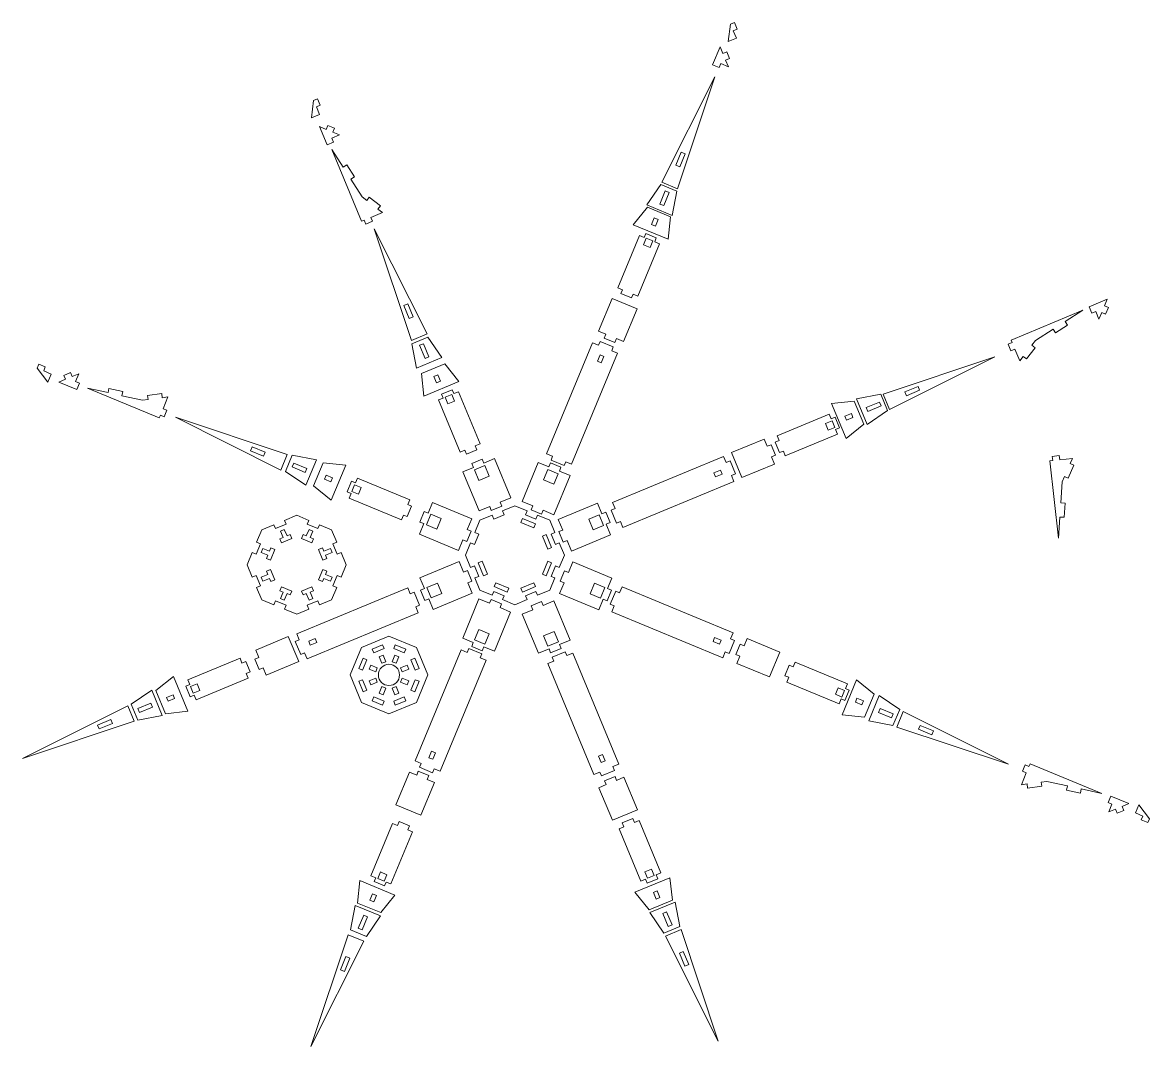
# Model space of a CAD drawing. Header units: millimetres. Extents: x -5563 to 1495, y -1833 to 2679.
# Drawn here: x -304 to 493, y -784 to -60 of the extents above; entities that cross this region are included whole.
import ezdxf

# ---------------------------------------------------------------- set-up
doc = ezdxf.new("R2010")
doc.units = ezdxf.units.MM

msp = doc.modelspace()

# ---------------------------------------------------------------- linework, layer by layer
at = {"color": 7, "linetype": 'Continuous', "lineweight": 15}
for p, q in [((195.27, -73.13), (196.9, -60.76)), ((196.9, -60.76), (199.67, -59.61)), ((199.67, -59.61), (201.58, -64.23)), ((201.03, -70.74), (195.27, -73.13)), ((201.58, -64.23), (198.81, -65.38)), ((198.81, -65.38), (201.03, -70.74)), ((184.17, -89.51), (189.47, -76.71)), ((189.47, -76.71), (191.45, -81.49)), ((191.45, -81.49), (194.22, -80.35)), ((196.14, -84.97), (193.36, -86.11)), ((193.36, -86.11), (195.35, -90.9)), ((194.22, -80.35), (196.14, -84.97)), ((188.79, -91.43), (184.17, -89.51)), ((189.93, -88.66), (188.79, -91.43)), ((195.35, -90.9), (189.93, -88.66)), ((148.4, -172.58), (185.72, -98.11)), ((185.72, -98.11), (159.44, -177.15)), ((-99.6, -127.05), (-97.97, -114.68)), ((-97.97, -114.68), (-95.2, -113.53)), ((-93.29, -118.15), (-96.06, -119.3)), ((-96.06, -119.3), (-93.84, -124.66)), ((-95.2, -113.53), (-93.29, -118.15)), ((-93.84, -124.66), (-99.6, -127.05)), ((-93.83, -133.25), (-89.04, -135.23)), ((-88.52, -146.05), (-93.83, -133.25)), ((-89.04, -135.23), (-87.89, -132.46)), ((-87.89, -132.46), (-83.27, -134.37)), ((-83.27, -134.37), (-84.42, -137.14)), ((-79.64, -139.12), (-85.05, -141.37)), ((-85.05, -141.37), (-83.9, -144.14)), ((-84.42, -137.14), (-79.64, -139.12)), ((-83.9, -144.14), (-88.52, -146.05)), ((-85.1, -149.31), (-64.05, -200.12)), ((-77.07, -161.91), (-85.1, -149.31)), ((158.26, -160.48), (162.08, -151.24)), ((162.08, -151.24), (164.86, -152.39)), ((164.86, -152.39), (161.03, -161.63)), ((-77.07, -161.91), (-74.54, -160.3)), ((-69.17, -168.74), (-74.54, -160.3)), ((161.03, -161.63), (158.26, -160.48)), ((-71.7, -170.35), (-69.17, -168.74)), ((-63.67, -182.95), (-71.7, -170.35)), ((137.65, -188.58), (147.48, -174.12)), ((147.48, -174.12), (158.91, -178.86)), ((159.44, -177.15), (148.4, -172.58)), ((-60.43, -185.43), (-63.67, -182.95)), ((-60.43, -185.43), (-58.61, -183.05)), ((-58.61, -183.05), (-50.67, -189.14)), ((146.82, -187.97), (150.64, -178.73)), ((153.42, -179.88), (149.59, -189.12)), ((150.64, -178.73), (153.42, -179.88)), ((158.91, -178.86), (155.64, -196.03)), ((-52.5, -191.52), (-50.67, -189.14)), ((128.02, -202.69), (138.05, -190.22)), ((155.64, -196.03), (137.65, -188.58)), ((138.05, -190.22), (154.49, -197.03)), ((149.59, -189.12), (146.82, -187.97)), ((-57.58, -197.44), (-49.27, -194)), ((-56.44, -200.21), (-57.58, -197.44)), ((-49.27, -194), (-52.5, -191.52)), ((140.99, -202.46), (142.9, -197.84)), ((142.9, -197.84), (145.68, -198.99)), ((145.68, -198.99), (143.76, -203.61)), ((154.49, -197.03), (152.77, -212.94)), ((-62.2, -199.36), (-64.05, -200.12)), ((-61.06, -202.13), (-62.2, -199.36)), ((-61.06, -202.13), (-56.44, -200.21)), ((-28.81, -284.45), (-55.08, -205.41)), ((-55.08, -205.41), (-17.77, -279.88)), ((152.77, -212.94), (128.02, -202.69)), ((143.76, -203.61), (140.99, -202.46)), ((132.47, -210.23), (117.16, -247.19)), ((135.84, -211.63), (132.47, -210.23)), ((137.23, -212.2), (135.32, -216.82)), ((136.99, -208.86), (135.84, -211.63)), ((144.38, -211.92), (136.99, -208.86)), ((141.85, -214.12), (137.23, -212.2)), ((139.94, -218.74), (141.85, -214.12)), ((143.24, -214.69), (144.38, -211.92)), ((146.61, -216.09), (143.24, -214.69)), ((146.61, -216.09), (131.3, -253.04)), ((135.32, -216.82), (139.94, -218.74)), ((113.15, -254.82), (103.59, -277.92)), ((130.83, -262.14), (113.15, -254.82)), ((120.54, -248.58), (117.16, -247.19)), ((120.54, -248.58), (119.39, -251.36)), ((119.39, -251.36), (126.78, -254.42)), ((126.78, -254.42), (127.93, -251.65)), ((131.3, -253.04), (127.93, -251.65)), ((-34.22, -259.69), (-31.45, -258.55)), ((-30.39, -268.93), (-34.22, -259.69)), ((-31.45, -258.55), (-27.62, -267.78)), ((121.26, -285.24), (130.83, -262.14)), ((450.49, -260.6), (463.3, -255.3)), ((452.41, -265.22), (450.49, -260.6)), ((463.3, -255.3), (461.31, -260.08)), ((461.31, -260.08), (464.09, -261.23)), ((464.09, -261.23), (462.17, -265.85)), ((-27.62, -267.78), (-30.39, -268.93)), ((446.11, -263.15), (395.29, -284.2)), ((433.5, -271.18), (446.11, -263.15)), ((455.18, -264.07), (452.41, -265.22)), ((457.42, -269.49), (455.18, -264.07)), ((459.4, -264.7), (457.42, -269.49)), ((462.17, -265.85), (459.4, -264.7)), ((103.59, -277.92), (108.73, -280.05)), ((412.46, -284.58), (425.07, -276.55)), ((425.07, -276.55), (426.68, -279.08)), ((426.68, -279.08), (435.11, -273.71)), ((433.5, -271.18), (435.11, -273.71)), ((-17.77, -279.88), (-28.81, -284.45)), ((-28.53, -286.87), (-17.1, -282.14)), ((-25.25, -304.05), (-28.53, -286.87)), ((-23.03, -287.89), (-20.26, -286.75)), ((-20.26, -286.75), (-16.43, -295.98)), ((-17.1, -282.14), (-7.27, -296.6)), ((99.35, -286.15), (66.83, -364.68)), ((99.35, -286.15), (103.57, -287.9)), ((104.72, -285.13), (103.57, -287.9)), ((113.96, -288.95), (104.72, -285.13)), ((108.73, -280.05), (107.58, -282.82)), ((107.58, -282.82), (114.97, -285.88)), ((114.97, -285.88), (116.12, -283.11)), ((116.12, -283.11), (121.26, -285.24)), ((393.29, -287.19), (396.06, -286.04)), ((396.06, -286.04), (395.29, -284.2)), ((409.98, -287.81), (412.46, -284.58)), ((-19.21, -297.13), (-23.03, -287.89)), ((117.03, -293.47), (84.5, -372)), ((102.67, -299.22), (104.58, -294.6)), ((104.58, -294.6), (107.36, -295.75)), ((112.81, -291.72), (113.96, -288.95)), ((112.81, -291.72), (117.03, -293.47)), ((393.29, -287.19), (395.2, -291.81)), ((395.2, -291.81), (397.97, -290.66)), ((397.97, -290.66), (401.42, -298.98)), ((412.36, -289.64), (406.28, -297.57)), ((409.98, -287.81), (412.36, -289.64)), ((-293.53, -304.09), (-292.38, -301.32)), ((-292.38, -301.32), (-287.76, -303.24)), ((-7.27, -296.6), (-25.25, -304.05)), ((-21.74, -307.93), (-5.3, -301.12)), ((-16.43, -295.98), (-19.21, -297.13)), ((-5.3, -301.12), (4.73, -313.58)), ((102.67, -299.22), (105.44, -300.37)), ((105.44, -300.37), (107.36, -295.75)), ((304.72, -322.36), (383.77, -296.08)), ((383.77, -296.08), (309.3, -333.4)), ((401.42, -298.98), (403.9, -295.75)), ((403.9, -295.75), (406.28, -297.57)), ((-285.93, -313.99), (-293.53, -304.09)), ((-287.76, -303.24), (-288.91, -306.01)), ((-288.91, -306.01), (-283.55, -308.23)), ((-283.55, -308.23), (-285.93, -313.99)), ((-274.64, -309.15), (-270.02, -307.23)), ((-273.5, -311.92), (-274.64, -309.15)), ((-270.02, -307.23), (-268.88, -310.01)), ((-268.88, -310.01), (-264.09, -308.02)), ((-264.09, -308.02), (-266.33, -313.44)), ((-20.02, -323.84), (-21.74, -307.93)), ((-12.92, -309.88), (-10.15, -308.73)), ((-11.01, -314.5), (-12.92, -309.88)), ((-10.15, -308.73), (-8.24, -313.35)), ((-278.28, -313.9), (-273.5, -311.92)), ((-265.48, -319.2), (-278.28, -313.9)), ((-266.33, -313.44), (-263.56, -314.58)), ((-263.56, -314.58), (-265.48, -319.2)), ((-257.96, -318.17), (-207.15, -339.22)), ((-243.37, -321.4), (-257.96, -318.17)), ((-243.37, -321.4), (-242.72, -318.47)), ((-232.96, -320.64), (-242.72, -318.47)), ((4.73, -313.58), (-20.02, -323.84)), ((-8.24, -313.35), (-11.01, -314.5)), ((320.24, -320.77), (329.48, -316.95)), ((329.48, -316.95), (330.63, -319.72)), ((-233.61, -323.57), (-232.96, -320.64)), ((-219.02, -326.8), (-233.61, -323.57)), ((-214.98, -326.27), (-219.02, -326.8)), ((-215.37, -323.3), (-205.46, -321.99)), ((-214.98, -326.27), (-215.37, -323.3)), ((-205.06, -324.97), (-205.46, -321.99)), ((-201.03, -324.43), (-205.06, -324.97)), ((-204.47, -332.75), (-201.03, -324.43)), ((-6.33, -325.18), (-9.7, -326.57)), ((-9.7, -326.57), (5.6, -363.53)), ((-0.09, -319.34), (-7.48, -322.4)), ((-7.48, -322.4), (-6.33, -325.18)), ((-0.32, -322.69), (-4.94, -324.6)), ((-4.94, -324.6), (-3.03, -329.22)), ((1.59, -327.31), (-0.32, -322.69)), ((1.06, -322.11), (-0.09, -319.34)), ((4.44, -320.72), (1.06, -322.11)), ((4.44, -320.72), (19.75, -357.67)), ((286.01, -325.84), (303.18, -322.56)), ((293.46, -343.82), (286.01, -325.84)), ((303.18, -322.56), (307.92, -333.99)), ((309.3, -333.4), (304.72, -322.36)), ((321.39, -323.54), (320.24, -320.77)), ((330.63, -319.72), (321.39, -323.54)), ((-201.7, -333.9), (-204.47, -332.75)), ((-203.61, -338.52), (-201.7, -333.9)), ((-3.03, -329.22), (1.59, -327.31)), ((268.37, -329.08), (284.28, -327.36)), ((278.62, -353.83), (268.37, -329.08)), ((284.28, -327.36), (291.09, -343.8)), ((292.92, -331.88), (302.16, -328.06)), ((294.07, -334.66), (292.92, -331.88)), ((307.92, -333.99), (293.46, -343.82)), ((303.31, -330.83), (294.07, -334.66)), ((302.16, -328.06), (303.31, -330.83)), ((-206.38, -337.37), (-207.15, -339.22)), ((-203.61, -338.52), (-206.38, -337.37)), ((-121.24, -376.15), (-195.71, -338.84)), ((-195.71, -338.84), (-116.67, -365.11)), ((266.73, -336.62), (229.78, -351.93)), ((268.7, -341.38), (264.08, -343.3)), ((266.73, -336.62), (268.13, -340)), ((270.9, -338.85), (268.13, -340)), ((270.62, -346), (268.7, -341.38)), ((273.96, -346.24), (270.9, -338.85)), ((277.71, -338.09), (282.33, -336.18)), ((278.86, -340.86), (277.71, -338.09)), ((283.48, -338.95), (278.86, -340.86)), ((282.33, -336.18), (283.48, -338.95)), ((264.08, -343.3), (266, -347.91)), ((266, -347.91), (270.62, -346)), ((271.19, -347.39), (273.96, -346.24)), ((271.19, -347.39), (272.59, -350.76)), ((291.09, -343.8), (278.62, -353.83)), ((19.75, -357.67), (16.37, -359.07)), ((220.75, -354.21), (197.65, -363.78)), ((222.88, -359.36), (220.75, -354.21)), ((225.65, -358.21), (222.88, -359.36)), ((228.71, -365.6), (225.65, -358.21)), ((231.17, -355.3), (228.4, -356.45)), ((228.4, -356.45), (231.46, -363.84)), ((229.78, -351.93), (231.17, -355.3)), ((272.59, -350.76), (235.63, -366.07)), ((-142.58, -362.47), (-141.43, -359.7)), ((-133.34, -366.3), (-142.58, -362.47)), ((-141.43, -359.7), (-132.19, -363.53)), ((-132.19, -363.53), (-133.34, -366.3)), ((-116.67, -365.11), (-121.24, -376.15)), ((-117.86, -377.1), (-113.12, -365.67)), ((-113.12, -365.67), (-95.95, -368.94)), ((8.98, -362.13), (5.6, -363.53)), ((8.98, -362.13), (10.13, -364.9)), ((10.13, -364.9), (17.52, -361.84)), ((17.52, -361.84), (16.37, -359.07)), ((66.83, -364.68), (71.05, -366.43)), ((71.05, -366.43), (69.9, -369.2)), ((191.99, -366.6), (113.46, -399.13)), ((191.99, -366.6), (193.74, -370.82)), ((197.65, -363.78), (204.97, -381.46)), ((225.94, -366.75), (228.71, -365.6)), ((231.46, -363.84), (234.24, -362.69)), ((234.24, -362.69), (235.63, -366.07)), ((424.4, -366.44), (429.37, -365.89)), ((424.4, -366.44), (424.73, -369.43)), ((429.37, -365.89), (429.7, -368.87)), ((-113.25, -373.94), (-112.1, -371.17)), ((-104.01, -377.76), (-113.25, -373.94)), ((-112.1, -371.17), (-102.86, -374.99)), ((-95.95, -368.94), (-103.4, -386.93)), ((-97.96, -387.4), (-91.15, -370.97)), ((-91.15, -370.97), (-75.24, -372.69)), ((-75.24, -372.69), (-85.49, -397.44)), ((7.52, -377.34), (15.05, -374.22)), ((21.3, -368.39), (13.91, -371.45)), ((13.91, -371.45), (15.05, -374.22)), ((15.82, -376.07), (23.21, -373.01)), ((22.45, -371.16), (21.3, -368.39)), ((22.45, -371.16), (29.98, -368.04)), ((23.21, -373.01), (26.27, -380.4)), ((29.98, -368.04), (41.46, -395.76)), ((60.9, -370.69), (49.42, -398.41)), ((60.9, -370.69), (68.43, -373.81)), ((69.58, -371.04), (68.43, -373.81)), ((76.97, -374.1), (69.58, -371.04)), ((69.9, -369.2), (79.14, -373.03)), ((75.83, -376.87), (76.97, -374.1)), ((79.14, -373.03), (80.28, -370.25)), ((80.28, -370.25), (84.5, -372)), ((196.51, -369.67), (193.74, -370.82)), ((200.34, -378.91), (196.51, -369.67)), ((204.97, -381.46), (228.07, -371.89)), ((228.07, -371.89), (225.94, -366.75)), ((424.73, -369.43), (422.75, -369.65)), ((428.88, -424.31), (422.75, -369.65)), ((429.7, -368.87), (438.65, -367.86)), ((435.76, -381.96), (439.77, -372.8)), ((438.65, -367.86), (437.02, -371.6)), ((437.02, -371.6), (439.77, -372.8)), ((-103.4, -386.93), (-117.86, -377.1)), ((-102.86, -374.99), (-104.01, -377.76)), ((-90.34, -382.55), (-89.19, -379.78)), ((-85.72, -384.47), (-90.34, -382.55)), ((-89.19, -379.78), (-84.57, -381.69)), ((-84.57, -381.69), (-85.72, -384.47)), ((-67.01, -381.87), (-68.41, -385.24)), ((-67.01, -381.87), (-30.06, -397.17)), ((7.52, -377.34), (19, -405.06)), ((18.88, -383.46), (15.82, -376.07)), ((26.27, -380.4), (18.88, -383.46)), ((67.67, -375.66), (64.61, -383.05)), ((75.06, -378.72), (67.67, -375.66)), ((83.36, -379.99), (71.88, -407.71)), ((72, -386.11), (75.06, -378.72)), ((75.83, -376.87), (83.36, -379.99)), ((185.09, -378.19), (189.71, -376.28)), ((186.24, -380.96), (185.09, -378.19)), ((186.24, -380.96), (190.86, -379.05)), ((190.86, -379.05), (189.71, -376.28)), ((197.56, -380.06), (200.34, -378.91)), ((197.56, -380.06), (199.31, -384.28)), ((433.01, -380.76), (431.38, -384.49)), ((433.01, -380.76), (435.76, -381.96)), ((-85.49, -397.44), (-97.96, -387.4)), ((-71.18, -384.09), (-74.24, -391.49)), ((-68.41, -385.24), (-71.18, -384.09)), ((-68.98, -386.63), (-70.9, -391.25)), ((-64.37, -388.54), (-68.98, -386.63)), ((-66.28, -393.16), (-64.37, -388.54)), ((64.61, -383.05), (72, -386.11)), ((199.31, -384.28), (120.78, -416.81)), ((431.38, -384.49), (430.45, -399.41)), ((-74.24, -391.49), (-71.47, -392.63)), ((-71.47, -392.63), (-72.87, -396.01)), ((-72.87, -396.01), (-35.92, -411.32)), ((-70.9, -391.25), (-66.28, -393.16)), ((-30.06, -397.17), (-31.46, -400.55)), ((33.93, -398.87), (41.46, -395.76)), ((49.42, -398.41), (56.95, -401.53)), ((-31.75, -409.09), (-28.68, -401.7)), ((-28.68, -401.7), (-31.46, -400.55)), ((-19.8, -405.52), (-22.86, -412.91)), ((-17.03, -406.67), (-19.8, -405.52)), ((-17.03, -406.67), (-13.91, -399.14)), ((-13.91, -399.14), (13.81, -410.62)), ((19, -405.06), (26.54, -401.94)), ((26.54, -401.94), (27.68, -404.71)), ((27.68, -404.71), (35.07, -401.65)), ((35.07, -401.65), (33.93, -398.87)), ((35.67, -404.99), (44.35, -401.4)), ((36.82, -407.76), (35.67, -404.99)), ((44.35, -401.4), (53.03, -404.99)), ((51.88, -407.76), (53.03, -404.99)), ((56.95, -401.53), (55.81, -404.3)), ((55.81, -404.3), (63.2, -407.36)), ((63.2, -407.36), (64.34, -404.59)), ((64.34, -404.59), (71.88, -407.71)), ((102.79, -399.56), (75.07, -411.04)), ((102.79, -399.56), (105.91, -407.09)), ((108.68, -405.94), (105.91, -407.09)), ((111.74, -413.34), (108.68, -405.94)), ((115.21, -403.35), (112.44, -404.5)), ((112.44, -404.5), (116.26, -413.74)), ((113.46, -399.13), (115.21, -403.35)), ((430.45, -399.41), (433.44, -399.6)), ((433.44, -399.6), (432.81, -409.58)), ((-118.66, -411.74), (-109.98, -408.14)), ((-117.51, -414.51), (-118.66, -411.74)), ((-109.98, -408.14), (-101.3, -411.74)), ((-102.45, -414.51), (-101.3, -411.74)), ((-34.52, -407.94), (-35.92, -411.32)), ((-34.52, -407.94), (-31.75, -409.09)), ((-23.21, -421.59), (-20.09, -414.06)), ((-22.86, -412.91), (-20.09, -414.06)), ((-18.24, -414.82), (-15.18, -407.43)), ((-15.18, -407.43), (-7.79, -410.49)), ((-7.79, -410.49), (-10.85, -417.89)), ((10.69, -418.15), (13.81, -410.62)), ((16, -420.33), (19.6, -411.65)), ((19.6, -411.65), (28.28, -408.05)), ((29.43, -410.83), (28.28, -408.05)), ((29.43, -410.83), (36.82, -407.76)), ((48.57, -413.15), (49.72, -410.37)), ((57.81, -416.97), (48.57, -413.15)), ((49.72, -410.37), (58.95, -414.2)), ((51.88, -407.76), (59.27, -410.83)), ((58.95, -414.2), (57.81, -416.97)), ((59.27, -410.83), (60.42, -408.05)), ((60.42, -408.05), (69.1, -411.65)), ((69.1, -411.65), (72.69, -420.33)), ((75.07, -411.04), (78.19, -418.57)), ((96.67, -410.92), (104.06, -407.86)), ((99.73, -418.31), (96.67, -410.92)), ((104.06, -407.86), (107.12, -415.25)), ((108.97, -414.48), (111.74, -413.34)), ((116.26, -413.74), (119.03, -412.59)), ((119.03, -412.59), (120.78, -416.81)), ((429.82, -409.39), (428.88, -424.31)), ((429.82, -409.39), (432.81, -409.58)), ((-138.32, -427.07), (-134.73, -418.4)), ((-134.73, -418.4), (-126.05, -414.8)), ((-124.9, -417.57), (-126.05, -414.8)), ((-124.9, -417.57), (-117.51, -414.51)), ((-118.73, -418.11), (-121.5, -419.26)), ((-121.5, -419.26), (-119.59, -423.88)), ((-116.81, -422.73), (-118.73, -418.11)), ((-114.5, -421.77), (-116.81, -422.73)), ((-113.36, -424.54), (-114.5, -421.77)), ((-105.46, -421.77), (-106.6, -424.54)), ((-103.15, -422.73), (-105.46, -421.77)), ((-101.23, -418.11), (-103.15, -422.73)), ((-102.45, -414.51), (-95.06, -417.57)), ((-98.46, -419.26), (-101.23, -418.11)), ((-100.38, -423.88), (-98.46, -419.26)), ((-95.06, -417.57), (-93.91, -414.8)), ((-93.91, -414.8), (-85.23, -418.4)), ((-85.23, -418.4), (-81.64, -427.07)), ((-23.21, -421.59), (4.51, -433.07)), ((-10.85, -417.89), (-18.24, -414.82)), ((10.4, -426.69), (13.46, -419.3)), ((13.46, -419.3), (10.69, -418.15)), ((15.71, -428.87), (18.78, -421.48)), ((18.78, -421.48), (16, -420.33)), ((63.77, -422.94), (66.54, -421.79)), ((66.54, -421.79), (70.37, -431.03)), ((69.92, -421.48), (72.69, -420.33)), ((69.92, -421.48), (72.98, -428.87)), ((78.19, -418.57), (75.42, -419.72)), ((75.42, -419.72), (78.48, -427.11)), ((112.09, -422.01), (84.37, -433.49)), ((107.12, -415.25), (99.73, -418.31)), ((108.97, -414.48), (112.09, -422.01)), ((-138.61, -435.61), (-135.55, -428.22)), ((-135.55, -428.22), (-138.32, -427.07)), ((-119.59, -423.88), (-121.9, -424.83)), ((-121.9, -424.83), (-120.75, -427.6)), ((-120.75, -427.6), (-113.36, -424.54)), ((-106.6, -424.54), (-99.21, -427.6)), ((-98.07, -424.83), (-100.38, -423.88)), ((-99.21, -427.6), (-98.07, -424.83)), ((-84.41, -428.22), (-81.64, -427.07)), ((-84.41, -428.22), (-81.35, -435.61)), ((4.51, -433.07), (7.63, -425.54)), ((7.63, -425.54), (10.4, -426.69)), ((9.35, -436.4), (12.94, -427.72)), ((15.71, -428.87), (12.94, -427.72)), ((67.6, -432.18), (63.77, -422.94)), ((72.98, -428.87), (75.75, -427.72)), ((75.75, -427.72), (79.35, -436.4)), ((78.48, -427.11), (81.25, -425.96)), ((81.25, -425.96), (84.37, -433.49)), ((-144.98, -443.14), (-141.39, -434.47)), ((-138.61, -435.61), (-141.39, -434.47)), ((-133.87, -431.63), (-135.02, -434.4)), ((-135.02, -434.4), (-130.4, -436.31)), ((-129.25, -433.54), (-133.87, -431.63)), ((-130.4, -436.31), (-131.35, -438.62)), ((-128.29, -431.23), (-129.25, -433.54)), ((-128.58, -439.77), (-125.52, -432.38)), ((-125.52, -432.38), (-128.29, -431.23)), ((-91.67, -431.23), (-94.44, -432.38)), ((-94.44, -432.38), (-91.38, -439.77)), ((-90.71, -433.54), (-91.67, -431.23)), ((-86.09, -431.63), (-90.71, -433.54)), ((-89.56, -436.31), (-84.94, -434.4)), ((-88.61, -438.62), (-89.56, -436.31)), ((-84.94, -434.4), (-86.09, -431.63)), ((-81.35, -435.61), (-78.58, -434.47)), ((-78.58, -434.47), (-74.98, -443.14)), ((12.94, -445.08), (9.35, -436.4)), ((70.37, -431.03), (67.6, -432.18)), ((79.35, -436.4), (75.75, -445.08)), ((-141.39, -451.82), (-144.98, -443.14)), ((-131.35, -438.62), (-128.58, -439.77)), ((-91.38, -439.77), (-88.61, -438.62)), ((-74.98, -443.14), (-78.58, -451.82)), ((-22.78, -452.36), (4.94, -440.88)), ((8.06, -448.41), (4.94, -440.88)), ((15.71, -443.93), (12.94, -445.08)), ((18.78, -451.32), (15.71, -443.93)), ((18.32, -441.77), (21.1, -440.62)), ((22.15, -451), (18.32, -441.77)), ((21.1, -440.62), (24.92, -449.86)), ((63.77, -449.86), (67.6, -440.62)), ((70.37, -441.77), (66.54, -451)), ((67.6, -440.62), (70.37, -441.77)), ((72.98, -443.93), (69.92, -451.32)), ((72.98, -443.93), (75.75, -445.08)), ((85.29, -441.02), (82.17, -448.55)), ((113.01, -452.5), (85.29, -441.02)), ((-138.61, -450.68), (-141.39, -451.82)), ((-135.55, -458.07), (-138.61, -450.68)), ((-130.4, -449.98), (-135.02, -451.89)), ((-135.02, -451.89), (-133.87, -454.66)), ((-133.87, -454.66), (-129.25, -452.75)), ((-128.58, -446.52), (-131.35, -447.67)), ((-131.35, -447.67), (-130.4, -449.98)), ((-129.25, -452.75), (-128.29, -455.06)), ((-125.52, -453.91), (-128.58, -446.52)), ((-128.29, -455.06), (-125.52, -453.91)), ((-91.38, -446.52), (-94.44, -453.91)), ((-94.44, -453.91), (-91.67, -455.06)), ((-91.67, -455.06), (-90.71, -452.75)), ((-88.61, -447.67), (-91.38, -446.52)), ((-90.71, -452.75), (-86.09, -454.66)), ((-89.56, -449.98), (-88.61, -447.67)), ((-84.94, -451.89), (-89.56, -449.98)), ((-86.09, -454.66), (-84.94, -451.89)), ((-81.35, -450.68), (-84.41, -458.07)), ((-81.35, -450.68), (-78.58, -451.82)), ((-19.66, -459.89), (-22.78, -452.36)), ((10.83, -447.26), (8.06, -448.41)), ((13.89, -454.65), (10.83, -447.26)), ((18.78, -451.32), (16, -452.47)), ((19.6, -461.15), (16, -452.47)), ((24.92, -449.86), (22.15, -451)), ((66.54, -451), (63.77, -449.86)), ((72.69, -452.47), (69.1, -461.15)), ((69.92, -451.32), (72.69, -452.47)), ((79.4, -447.41), (76.34, -454.8)), ((82.17, -448.55), (79.4, -447.41)), ((113.01, -452.5), (109.89, -460.04)), ((-135.55, -458.07), (-138.32, -459.21)), ((-134.73, -467.89), (-138.32, -459.21)), ((-120.75, -458.68), (-121.9, -461.46)), ((-121.9, -461.46), (-119.59, -462.41)), ((-113.36, -461.75), (-120.75, -458.68)), ((-114.5, -464.52), (-113.36, -461.75)), ((-109.92, -492.01), (-31.39, -459.48)), ((-99.21, -458.68), (-106.6, -461.75)), ((-106.6, -461.75), (-105.46, -464.52)), ((-100.38, -462.41), (-98.07, -461.46)), ((-98.07, -461.46), (-99.21, -458.68)), ((-81.64, -459.21), (-85.23, -467.89)), ((-84.41, -458.07), (-81.64, -459.21)), ((-31.39, -459.48), (-29.64, -463.7)), ((-19.66, -459.89), (-22.43, -461.04)), ((-22.43, -461.04), (-19.37, -468.43)), ((-10.42, -456.06), (-17.81, -459.12)), ((-17.81, -459.12), (-14.75, -466.51)), ((-7.36, -463.45), (-10.42, -456.06)), ((11.12, -455.8), (13.89, -454.65)), ((14.24, -463.33), (11.12, -455.8)), ((28.28, -464.74), (19.6, -461.15)), ((29.43, -461.97), (28.28, -464.74)), ((36.82, -465.03), (29.43, -461.97)), ((29.74, -458.6), (30.89, -455.82)), ((38.98, -462.42), (29.74, -458.6)), ((30.89, -455.82), (40.13, -459.65)), ((40.13, -459.65), (38.98, -462.42)), ((48.57, -459.65), (57.81, -455.82)), ((49.72, -462.42), (48.57, -459.65)), ((58.95, -458.6), (49.72, -462.42)), ((59.27, -461.97), (51.88, -465.03)), ((57.81, -455.82), (58.95, -458.6)), ((59.27, -461.97), (60.42, -464.74)), ((69.1, -461.15), (60.42, -464.74)), ((79.11, -455.95), (75.99, -463.48)), ((76.34, -454.8), (79.11, -455.95)), ((100.65, -456.21), (97.59, -463.6)), ((108.04, -459.27), (100.65, -456.21)), ((104.98, -466.66), (108.04, -459.27)), ((109.6, -468.57), (112.66, -461.18)), ((112.66, -461.18), (109.89, -460.04)), ((115.67, -461.79), (111.84, -471.03)), ((118.44, -462.94), (115.67, -461.79)), ((120.19, -458.72), (118.44, -462.94)), ((198.72, -491.25), (120.19, -458.72)), ((-126.05, -471.49), (-134.73, -467.89)), ((-124.9, -468.72), (-126.05, -471.49)), ((-117.51, -471.78), (-124.9, -468.72)), ((-119.59, -462.41), (-121.5, -467.03)), ((-121.5, -467.03), (-118.73, -468.18)), ((-118.73, -468.18), (-116.81, -463.56)), ((-116.81, -463.56), (-114.5, -464.52)), ((-105.46, -464.52), (-103.15, -463.56)), ((-103.15, -463.56), (-101.23, -468.18)), ((-95.06, -468.72), (-102.45, -471.78)), ((-101.23, -468.18), (-98.46, -467.03)), ((-98.46, -467.03), (-100.38, -462.41)), ((-95.06, -468.72), (-93.91, -471.49)), ((-85.23, -467.89), (-93.91, -471.49)), ((-26.87, -462.55), (-29.64, -463.7)), ((-23.04, -471.79), (-26.87, -462.55)), ((-19.37, -468.43), (-16.59, -467.28)), ((-13.48, -474.81), (-16.59, -467.28)), ((-14.75, -466.51), (-7.36, -463.45)), ((-13.48, -474.81), (14.24, -463.33)), ((7.43, -495), (18.91, -467.28)), ((26.44, -470.4), (18.91, -467.28)), ((27.59, -467.63), (26.44, -470.4)), ((34.98, -470.69), (27.59, -467.63)), ((36.82, -465.03), (35.67, -467.8)), ((44.35, -471.4), (35.67, -467.8)), ((53.03, -467.8), (44.35, -471.4)), ((51.88, -465.03), (53.03, -467.8)), ((63.25, -469.09), (55.86, -472.15)), ((64.4, -471.86), (63.25, -469.09)), ((71.93, -468.74), (64.4, -471.86)), ((83.41, -496.46), (71.93, -468.74)), ((103.7, -474.96), (75.99, -463.48)), ((97.59, -463.6), (104.98, -466.66)), ((106.82, -467.43), (103.7, -474.96)), ((106.82, -467.43), (109.6, -468.57)), ((-117.51, -471.78), (-118.66, -474.55)), ((-109.98, -478.14), (-118.66, -474.55)), ((-101.3, -474.55), (-109.98, -478.14)), ((-102.6, -509.68), (-24.07, -477.15)), ((-102.45, -471.78), (-101.3, -474.55)), ((-25.81, -472.94), (-23.04, -471.79)), ((-25.81, -472.94), (-24.07, -477.15)), ((29.88, -504.3), (41.36, -476.58)), ((33.83, -473.46), (34.98, -470.69)), ((41.36, -476.58), (33.83, -473.46)), ((57.01, -474.92), (49.48, -478.04)), ((60.96, -505.76), (49.48, -478.04)), ((55.86, -472.15), (57.01, -474.92)), ((111.84, -471.03), (114.61, -472.18)), ((114.61, -472.18), (112.87, -476.4)), ((191.4, -508.93), (112.87, -476.4)), ((-115.88, -493.94), (-138.98, -503.51)), ((-108.56, -511.62), (-115.88, -493.94)), ((-109.92, -492.01), (-108.17, -496.22)), ((-64.17, -501.61), (-44.72, -493.55)), ((-44.72, -493.55), (-25.28, -501.61)), ((15.72, -496.27), (18.79, -488.88)), ((18.79, -488.88), (26.18, -491.94)), ((26.18, -491.94), (23.11, -499.33)), ((72.06, -490.34), (64.66, -493.4)), ((64.66, -493.4), (67.73, -500.79)), ((75.12, -497.73), (72.06, -490.34)), ((198.72, -491.25), (196.97, -495.47)), ((-108.17, -496.22), (-110.94, -497.37)), ((-110.94, -497.37), (-107.12, -506.61)), ((-101.47, -497.24), (-96.85, -495.32)), ((-101.47, -497.24), (-100.32, -500.01)), ((-100.32, -500.01), (-95.7, -498.09)), ((-96.85, -495.32), (-95.7, -498.09)), ((-72.22, -521.05), (-64.17, -501.61)), ((-56.64, -502.74), (-49.25, -499.68)), ((-49.25, -499.68), (-48.1, -502.45)), ((-41.35, -502.45), (-40.2, -499.68)), ((-40.2, -499.68), (-32.81, -502.74)), ((-25.28, -501.61), (-17.22, -521.05)), ((14.96, -498.12), (7.43, -495)), ((14.96, -498.12), (13.81, -500.89)), ((13.81, -500.89), (21.2, -503.95)), ((23.11, -499.33), (15.72, -496.27)), ((21.2, -503.95), (22.35, -501.18)), ((29.88, -504.3), (22.35, -501.18)), ((67.73, -500.79), (75.12, -497.73)), ((83.41, -496.46), (75.88, -499.58)), ((77.03, -502.35), (75.88, -499.58)), ((184.5, -497.34), (185.65, -494.57)), ((184.5, -497.34), (189.12, -499.25)), ((185.65, -494.57), (190.27, -496.48)), ((189.12, -499.25), (190.27, -496.48)), ((195.92, -505.86), (199.74, -496.62)), ((199.74, -496.62), (196.97, -495.47)), ((203.75, -499.26), (200.69, -506.65)), ((206.53, -500.41), (203.75, -499.26)), ((208.66, -495.27), (206.53, -500.41)), ((231.75, -504.84), (208.66, -495.27)), ((-187, -524.56), (-150.05, -509.25)), ((-150.05, -509.25), (-148.65, -512.63)), ((-136.85, -508.65), (-139.62, -509.8)), ((-139.62, -509.8), (-136.56, -517.19)), ((-138.98, -503.51), (-136.85, -508.65)), ((-107.12, -506.61), (-104.34, -505.46)), ((-104.34, -505.46), (-102.6, -509.68)), ((-66.1, -516.53), (-63.04, -509.14)), ((-63.04, -509.14), (-60.26, -510.29)), ((-55.49, -505.51), (-56.64, -502.74)), ((-48.1, -502.45), (-55.49, -505.51)), ((-51.66, -508.23), (-48.89, -507.08)), ((-49.75, -512.85), (-51.66, -508.23)), ((-48.89, -507.08), (-46.97, -511.7)), ((-42.47, -511.7), (-40.56, -507.08)), ((-33.96, -505.51), (-41.35, -502.45)), ((-40.56, -507.08), (-37.79, -508.23)), ((-37.79, -508.23), (-39.7, -512.85)), ((-32.81, -502.74), (-33.96, -505.51)), ((-29.18, -510.29), (-26.41, -509.14)), ((-26.41, -509.14), (-23.35, -516.53)), ((-26.16, -581.88), (6.37, -503.35)), ((10.59, -505.1), (6.37, -503.35)), ((11.74, -502.33), (10.59, -505.1)), ((20.98, -506.15), (11.74, -502.33)), ((19.83, -508.92), (20.98, -506.15)), ((24.05, -510.67), (19.83, -508.92)), ((68.49, -502.64), (60.96, -505.76)), ((68.49, -502.64), (69.64, -505.41)), ((69.64, -505.41), (77.03, -502.35)), ((80.02, -504.61), (70.78, -508.43)), ((70.78, -508.43), (71.93, -511.21)), ((81.16, -507.38), (80.02, -504.61)), ((85.38, -505.63), (81.16, -507.38)), ((117.91, -584.16), (85.38, -505.63)), ((193.14, -504.71), (191.4, -508.93)), ((193.14, -504.71), (195.92, -505.86)), ((200.69, -506.65), (203.46, -507.8)), ((203.46, -507.8), (201.33, -512.95)), ((224.43, -522.51), (231.75, -504.84)), ((-145.88, -511.48), (-148.65, -512.63)), ((-142.81, -518.87), (-145.88, -511.48)), ((-136.56, -517.19), (-133.79, -516.04)), ((-133.79, -516.04), (-131.66, -521.19)), ((-131.66, -521.19), (-108.56, -511.62)), ((-63.33, -517.68), (-66.1, -516.53)), ((-60.26, -510.29), (-63.33, -517.68)), ((-58.69, -516.89), (-57.55, -514.12)), ((-54.08, -518.8), (-58.69, -516.89)), ((-57.55, -514.12), (-52.93, -516.03)), ((-52.93, -516.03), (-54.08, -518.8)), ((-46.97, -511.7), (-49.75, -512.85)), ((-39.7, -512.85), (-42.47, -511.7)), ((-36.52, -516.03), (-31.9, -514.12)), ((-35.37, -518.8), (-36.52, -516.03)), ((-30.75, -516.89), (-35.37, -518.8)), ((-31.9, -514.12), (-30.75, -516.89)), ((-26.12, -517.68), (-29.18, -510.29)), ((-23.35, -516.53), (-26.12, -517.68)), ((-8.48, -589.2), (24.05, -510.67)), ((71.93, -511.21), (67.71, -512.95)), ((100.23, -591.48), (67.71, -512.95)), ((201.33, -512.95), (224.43, -522.51)), ((238.39, -514.21), (235.33, -521.6)), ((241.16, -515.36), (238.39, -514.21)), ((241.16, -515.36), (242.56, -511.98)), ((279.52, -527.29), (242.56, -511.98)), ((-209.67, -532.08), (-197.21, -522.05)), ((-197.21, -522.05), (-186.96, -546.79)), ((-187, -524.56), (-185.6, -527.93)), ((-181.14, -538.7), (-144.19, -523.39)), ((-145.59, -520.02), (-142.81, -518.87)), ((-145.59, -520.02), (-144.19, -523.39)), ((-64.17, -540.5), (-72.22, -521.05)), ((-66.1, -525.58), (-63.33, -524.43)), ((-63.04, -532.97), (-66.1, -525.58)), ((-63.33, -524.43), (-60.26, -531.82)), ((-58.69, -525.21), (-54.08, -523.3)), ((-57.55, -527.99), (-58.69, -525.21)), ((-54.08, -523.3), (-52.93, -526.07)), ((-36.52, -526.07), (-35.37, -523.3)), ((-35.37, -523.3), (-30.75, -525.21)), ((-30.75, -525.21), (-31.9, -527.99)), ((-29.18, -531.82), (-26.12, -524.43)), ((-23.35, -525.58), (-26.41, -532.97)), ((-26.12, -524.43), (-23.35, -525.58)), ((-17.22, -521.05), (-25.28, -540.5)), ((235.33, -521.6), (238.1, -522.75)), ((236.7, -526.12), (238.1, -522.75)), ((275.81, -549.32), (286.06, -524.57)), ((286.06, -524.57), (298.53, -534.6)), ((-226.95, -541.67), (-212.49, -531.84)), ((-212.49, -531.84), (-205.04, -549.83)), ((-202.86, -548.52), (-209.67, -532.08)), ((-185.6, -527.93), (-188.37, -529.08)), ((-188.37, -529.08), (-185.31, -536.47)), ((-180.41, -527.4), (-185.03, -529.32)), ((-185.03, -529.32), (-183.12, -533.94)), ((-183.12, -533.94), (-178.5, -532.02)), ((-178.5, -532.02), (-180.41, -527.4)), ((-60.26, -531.82), (-63.04, -532.97)), ((-52.93, -526.07), (-57.55, -527.99)), ((-51.66, -533.87), (-49.75, -529.25)), ((-48.89, -535.02), (-51.66, -533.87)), ((-49.75, -529.25), (-46.97, -530.4)), ((-46.97, -530.4), (-48.89, -535.02)), ((-42.47, -530.4), (-39.7, -529.25)), ((-40.56, -535.02), (-42.47, -530.4)), ((-37.79, -533.87), (-40.56, -535.02)), ((-39.7, -529.25), (-37.79, -533.87)), ((-31.9, -527.99), (-36.52, -526.07)), ((-26.41, -532.97), (-29.18, -531.82)), ((273.66, -541.43), (236.7, -526.12)), ((272.93, -530.14), (271.01, -534.76)), ((277.55, -532.05), (272.93, -530.14)), ((275.63, -536.67), (277.55, -532.05)), ((277.83, -539.2), (280.89, -531.81)), ((278.12, -530.66), (279.52, -527.29)), ((280.89, -531.81), (278.12, -530.66)), ((-222.21, -553.11), (-226.95, -541.67)), ((-222.34, -544.84), (-213.1, -541.01)), ((-213.1, -541.01), (-211.95, -543.78)), ((-202.06, -536.93), (-197.44, -535.02)), ((-200.91, -539.7), (-202.06, -536.93)), ((-196.29, -537.79), (-200.91, -539.7)), ((-197.44, -535.02), (-196.29, -537.79)), ((-185.31, -536.47), (-182.54, -535.32)), ((-182.54, -535.32), (-181.14, -538.7)), ((-44.72, -548.55), (-64.17, -540.5)), ((-56.64, -539.36), (-55.49, -536.59)), ((-49.25, -542.43), (-56.64, -539.36)), ((-55.49, -536.59), (-48.1, -539.65)), ((-48.1, -539.65), (-49.25, -542.43)), ((-25.28, -540.5), (-44.72, -548.55)), ((-41.35, -539.65), (-33.96, -536.59)), ((-40.2, -542.43), (-41.35, -539.65)), ((-32.81, -539.36), (-40.2, -542.43)), ((-33.96, -536.59), (-32.81, -539.36)), ((271.01, -534.76), (275.63, -536.67)), ((273.66, -541.43), (275.06, -538.06)), ((275.06, -538.06), (277.83, -539.2)), ((285.15, -540.31), (286.3, -537.54)), ((289.77, -542.23), (285.15, -540.31)), ((286.3, -537.54), (290.92, -539.46)), ((290.92, -539.46), (289.77, -542.23)), ((298.53, -534.6), (291.72, -551.04)), ((294.61, -553.64), (302.06, -535.66)), ((302.06, -535.66), (316.52, -545.48)), ((-303.86, -580.13), (-229.39, -542.81)), ((-229.39, -542.81), (-224.82, -553.85)), ((-221.19, -547.61), (-222.34, -544.84)), ((-205.04, -549.83), (-222.21, -553.11)), ((-211.95, -543.78), (-221.19, -547.61)), ((-186.96, -546.79), (-202.86, -548.52)), ((291.72, -551.04), (275.81, -549.32)), ((301.52, -547.59), (302.67, -544.82)), ((310.76, -551.42), (301.52, -547.59)), ((302.67, -544.82), (311.91, -548.65)), ((311.91, -548.65), (310.76, -551.42)), ((316.52, -545.48), (311.78, -556.92)), ((314.41, -557.9), (318.99, -546.86)), ((318.99, -546.86), (393.46, -584.18)), ((-224.82, -553.85), (-303.86, -580.13)), ((-250.73, -556.49), (-241.49, -552.67)), ((-249.58, -559.26), (-250.73, -556.49)), ((-240.34, -555.44), (-249.58, -559.26)), ((-241.49, -552.67), (-240.34, -555.44)), ((311.78, -556.92), (294.61, -553.64)), ((393.46, -584.18), (314.41, -557.9)), ((329.93, -559.49), (331.08, -556.71)), ((331.08, -556.71), (340.32, -560.54)), ((339.17, -563.31), (329.93, -559.49)), ((340.32, -560.54), (339.17, -563.31)), ((-14.57, -574.98), (-16.48, -579.6)), ((-16.48, -579.6), (-13.71, -580.75)), ((-14.57, -574.98), (-11.8, -576.13)), ((-11.8, -576.13), (-13.71, -580.75)), ((103.55, -578.41), (106.32, -577.27)), ((103.55, -578.41), (105.47, -583.03)), ((106.32, -577.27), (108.24, -581.88)), ((-21.94, -583.63), (-26.16, -581.88)), ((-23.95, -589.17), (-25.1, -591.94)), ((-16.56, -592.23), (-23.95, -589.17)), ((-21.94, -583.63), (-23.09, -586.4)), ((-23.09, -586.4), (-13.85, -590.22)), ((-13.85, -590.22), (-12.7, -587.45)), ((-8.48, -589.2), (-12.7, -587.45)), ((104.45, -589.74), (100.23, -591.48)), ((104.45, -589.74), (105.6, -592.51)), ((105.47, -583.03), (108.24, -581.88)), ((105.6, -592.51), (114.84, -588.68)), ((117.91, -584.16), (113.69, -585.91)), ((114.84, -588.68), (113.69, -585.91)), ((405.19, -584.61), (403.27, -589.22)), ((403.27, -589.22), (406.04, -590.37)), ((405.19, -584.61), (407.96, -585.75)), ((407.96, -585.75), (408.72, -583.91)), ((459.54, -604.95), (408.72, -583.91)), ((-30.24, -589.81), (-39.81, -612.91)), ((-25.1, -591.94), (-30.24, -589.81)), ((-22.13, -620.23), (-12.57, -597.14)), ((-17.71, -595.01), (-16.56, -592.23)), ((-12.57, -597.14), (-17.71, -595.01)), ((115.17, -592.84), (107.78, -595.9)), ((107.78, -595.9), (108.92, -598.67)), ((116.32, -595.61), (115.17, -592.84)), ((121.46, -593.48), (116.32, -595.61)), ((131.03, -616.58), (121.46, -593.48)), ((406.04, -590.37), (402.6, -598.69)), ((416.55, -596.85), (420.59, -596.32)), ((416.55, -596.85), (416.94, -599.82)), ((420.59, -596.32), (435.18, -599.55)), ((108.92, -598.67), (103.78, -600.8)), ((103.78, -600.8), (113.35, -623.9)), ((402.6, -598.69), (406.64, -598.16)), ((406.64, -598.16), (407.03, -601.13)), ((416.94, -599.82), (407.03, -601.13)), ((435.18, -599.55), (434.53, -602.48)), ((434.53, -602.48), (444.3, -604.65)), ((444.94, -601.72), (444.3, -604.65)), ((444.94, -601.72), (459.54, -604.95)), ((-39.81, -612.91), (-22.13, -620.23)), ((463.85, -611.4), (465.77, -606.78)), ((466.62, -612.55), (463.85, -611.4)), ((464.38, -617.96), (466.62, -612.55)), ((465.77, -606.78), (478.57, -612.09)), ((478.57, -612.09), (473.79, -614.07)), ((483.19, -618.64), (485.58, -612.88)), ((485.58, -612.88), (493.17, -622.78)), ((113.35, -623.9), (131.03, -616.58)), ((469.17, -615.98), (464.38, -617.96)), ((470.31, -618.75), (469.17, -615.98)), ((474.93, -616.84), (470.31, -618.75)), ((473.79, -614.07), (474.93, -616.84)), ((488.55, -620.86), (483.19, -618.64)), ((487.41, -623.64), (488.55, -620.86)), ((-57.42, -663.07), (-42.11, -626.12)), ((-38.74, -627.51), (-42.11, -626.12)), ((-37.59, -624.74), (-38.74, -627.51)), ((-30.2, -627.8), (-37.59, -624.74)), ((-31.35, -630.57), (-30.2, -627.8)), ((121.5, -628.53), (118.13, -629.93)), ((127.75, -622.7), (120.35, -625.76)), ((120.35, -625.76), (121.5, -628.53)), ((128.89, -625.47), (127.75, -622.7)), ((132.27, -624.07), (128.89, -625.47)), ((147.58, -661.03), (132.27, -624.07)), ((492.02, -625.55), (487.41, -623.64)), ((493.17, -622.78), (492.02, -625.55)), ((-43.28, -668.93), (-27.97, -631.97)), ((-27.97, -631.97), (-31.35, -630.57)), ((133.43, -666.89), (118.13, -629.93)), ((-52.66, -665.04), (-50.75, -660.42)), ((-50.75, -660.42), (-46.13, -662.34)), ((140.9, -658.38), (136.28, -660.29)), ((136.28, -660.29), (138.2, -664.91)), ((142.82, -663), (140.9, -658.38)), ((147.58, -661.03), (144.2, -662.43)), ((-67, -682.39), (-65.28, -666.48)), ((-65.28, -666.48), (-40.53, -676.73)), ((-54.05, -664.47), (-57.42, -663.07)), ((-54.05, -664.47), (-55.19, -667.24)), ((-55.19, -667.24), (-47.8, -670.3)), ((-48.04, -666.96), (-52.66, -665.04)), ((-46.13, -662.34), (-48.04, -666.96)), ((-47.8, -670.3), (-46.65, -667.53)), ((-43.28, -668.93), (-46.65, -667.53)), ((129.31, -674.75), (154.06, -664.5)), ((136.81, -665.49), (133.43, -666.89)), ((136.81, -665.49), (137.96, -668.26)), ((137.96, -668.26), (145.35, -665.2)), ((138.2, -664.91), (142.82, -663)), ((145.35, -665.2), (144.2, -662.43)), ((154.06, -664.5), (155.78, -680.4)), ((-58.19, -680.44), (-56.27, -675.82)), ((-56.27, -675.82), (-53.5, -676.97)), ((-53.5, -676.97), (-55.41, -681.59)), ((-40.53, -676.73), (-50.56, -689.2)), ((139.34, -687.21), (129.31, -674.75)), ((142.28, -674.98), (145.05, -673.83)), ((144.19, -679.6), (142.28, -674.98)), ((145.05, -673.83), (146.96, -678.45)), ((-71.92, -701.28), (-68.64, -684.1)), ((-68.64, -684.1), (-50.65, -691.55)), ((-50.56, -689.2), (-67, -682.39)), ((-55.41, -681.59), (-58.19, -680.44)), ((155.78, -680.4), (139.34, -687.21)), ((139.76, -689.17), (157.75, -681.72)), ((146.96, -678.45), (144.19, -679.6)), ((157.75, -681.72), (161.02, -698.9)), ((-66.42, -700.25), (-62.59, -691.02)), ((-59.82, -692.16), (-63.65, -701.4)), ((-62.59, -691.02), (-59.82, -692.16)), ((-50.65, -691.55), (-60.48, -706.01)), ((149.59, -703.63), (139.76, -689.17)), ((148.93, -689.78), (151.7, -688.64)), ((152.75, -699.02), (148.93, -689.78)), ((151.7, -688.64), (155.52, -697.87)), ((-60.48, -706.01), (-71.92, -701.28)), ((-63.65, -701.4), (-66.42, -700.25)), ((161.02, -698.9), (149.59, -703.63)), ((150.82, -705.74), (161.86, -701.17)), ((155.52, -697.87), (152.75, -699.02)), ((161.86, -701.17), (188.13, -780.21)), ((-99.88, -783.85), (-73.6, -704.8)), ((-73.6, -704.8), (-62.56, -709.38)), ((188.13, -780.21), (150.82, -705.74)), ((-62.56, -709.38), (-99.88, -783.85)), ((160.67, -717.84), (163.44, -716.69)), ((163.44, -716.69), (167.27, -725.93)), ((-79.01, -729.56), (-75.19, -720.32)), ((-72.41, -721.47), (-76.24, -730.71)), ((-75.19, -720.32), (-72.41, -721.47)), ((164.5, -727.08), (160.67, -717.84)), ((-76.24, -730.71), (-79.01, -729.56)), ((167.27, -725.93), (164.5, -727.08))]:
    msp.add_line(p, q, dxfattribs=at)
msp.add_circle((-44.72, -521.05), 7.5, dxfattribs=at)

doc.saveas('drawing.dxf')
